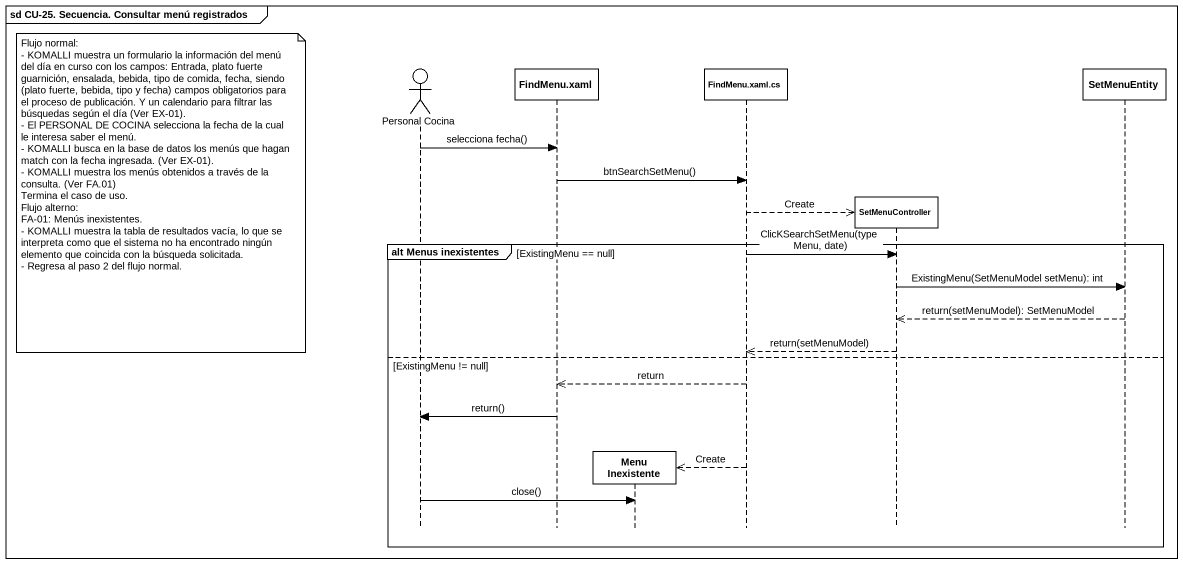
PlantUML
@startuml
mainframe sd CU-25. Secuencia. Consultar menú registrados
hide footbox
actor "Personal Cocina" as Personal_Cocina
participant "FindMenu.xaml" as FindMenu_xaml
participant "Menu Inexistente" as Menu_Inexistente
participant "FindMenu.xaml.cs" as FindMenu_xaml_cs
participant SetMenuController
participant SetMenuEntity

Personal_Cocina -> FindMenu_xaml : selecciona fecha()
FindMenu_xaml -> FindMenu_xaml_cs : btnSearchSetMenu()
note left of Personal_Cocina
  Flujo normal:
  - KOMALLI muestra un formulario la información del menú del día en curso con los campos: Entrada, plato fuerte guarnición, ensalada, bebida, tipo de comida, fecha, siendo (plato fuerte, bebida, tipo y fecha) campos obligatorios para el proceso de publicación. Y un calendario para filtrar las búsquedas según el día (Ver EX-01).
  - El PERSONAL DE COCINA selecciona la fecha de la cual le interesa saber el menú.
  - KOMALLI busca en la base de datos los menús que hagan match con la fecha ingresada. (Ver EX-01).
  - KOMALLI muestra los menús obtenidos a través de la consulta. (Ver FA.01)
  Termina el caso de uso.
  Flujo alterno:
  FA-01: Menús inexistentes.
  - KOMALLI muestra la tabla de resultados vacía, lo que se interpreta como que el sistema no ha encontrado ningún elemento que coincida con la búsqueda solicitada.
  - Regresa al paso 2 del flujo normal.
end note
FindMenu_xaml_cs -->> SetMenuController ** : Create
group alt Menus inexistentes [ExistingMenu == null]
  FindMenu_xaml_cs -> SetMenuController : ClicKSearchSetMenu(typeMenu, date)
  SetMenuController -> SetMenuEntity : ExistingMenu(SetMenuModel setMenu): int
  SetMenuEntity -->> SetMenuController : return(setMenuModel): SetMenuModel
  SetMenuController -->> FindMenu_xaml_cs : return(setMenuModel)
else ExistingMenu != null
  FindMenu_xaml_cs -->> FindMenu_xaml : return
  FindMenu_xaml -> Personal_Cocina : return()
  FindMenu_xaml_cs -->> Menu_Inexistente ** : Create
  Personal_Cocina -> Menu_Inexistente : close()
end
@enduml
